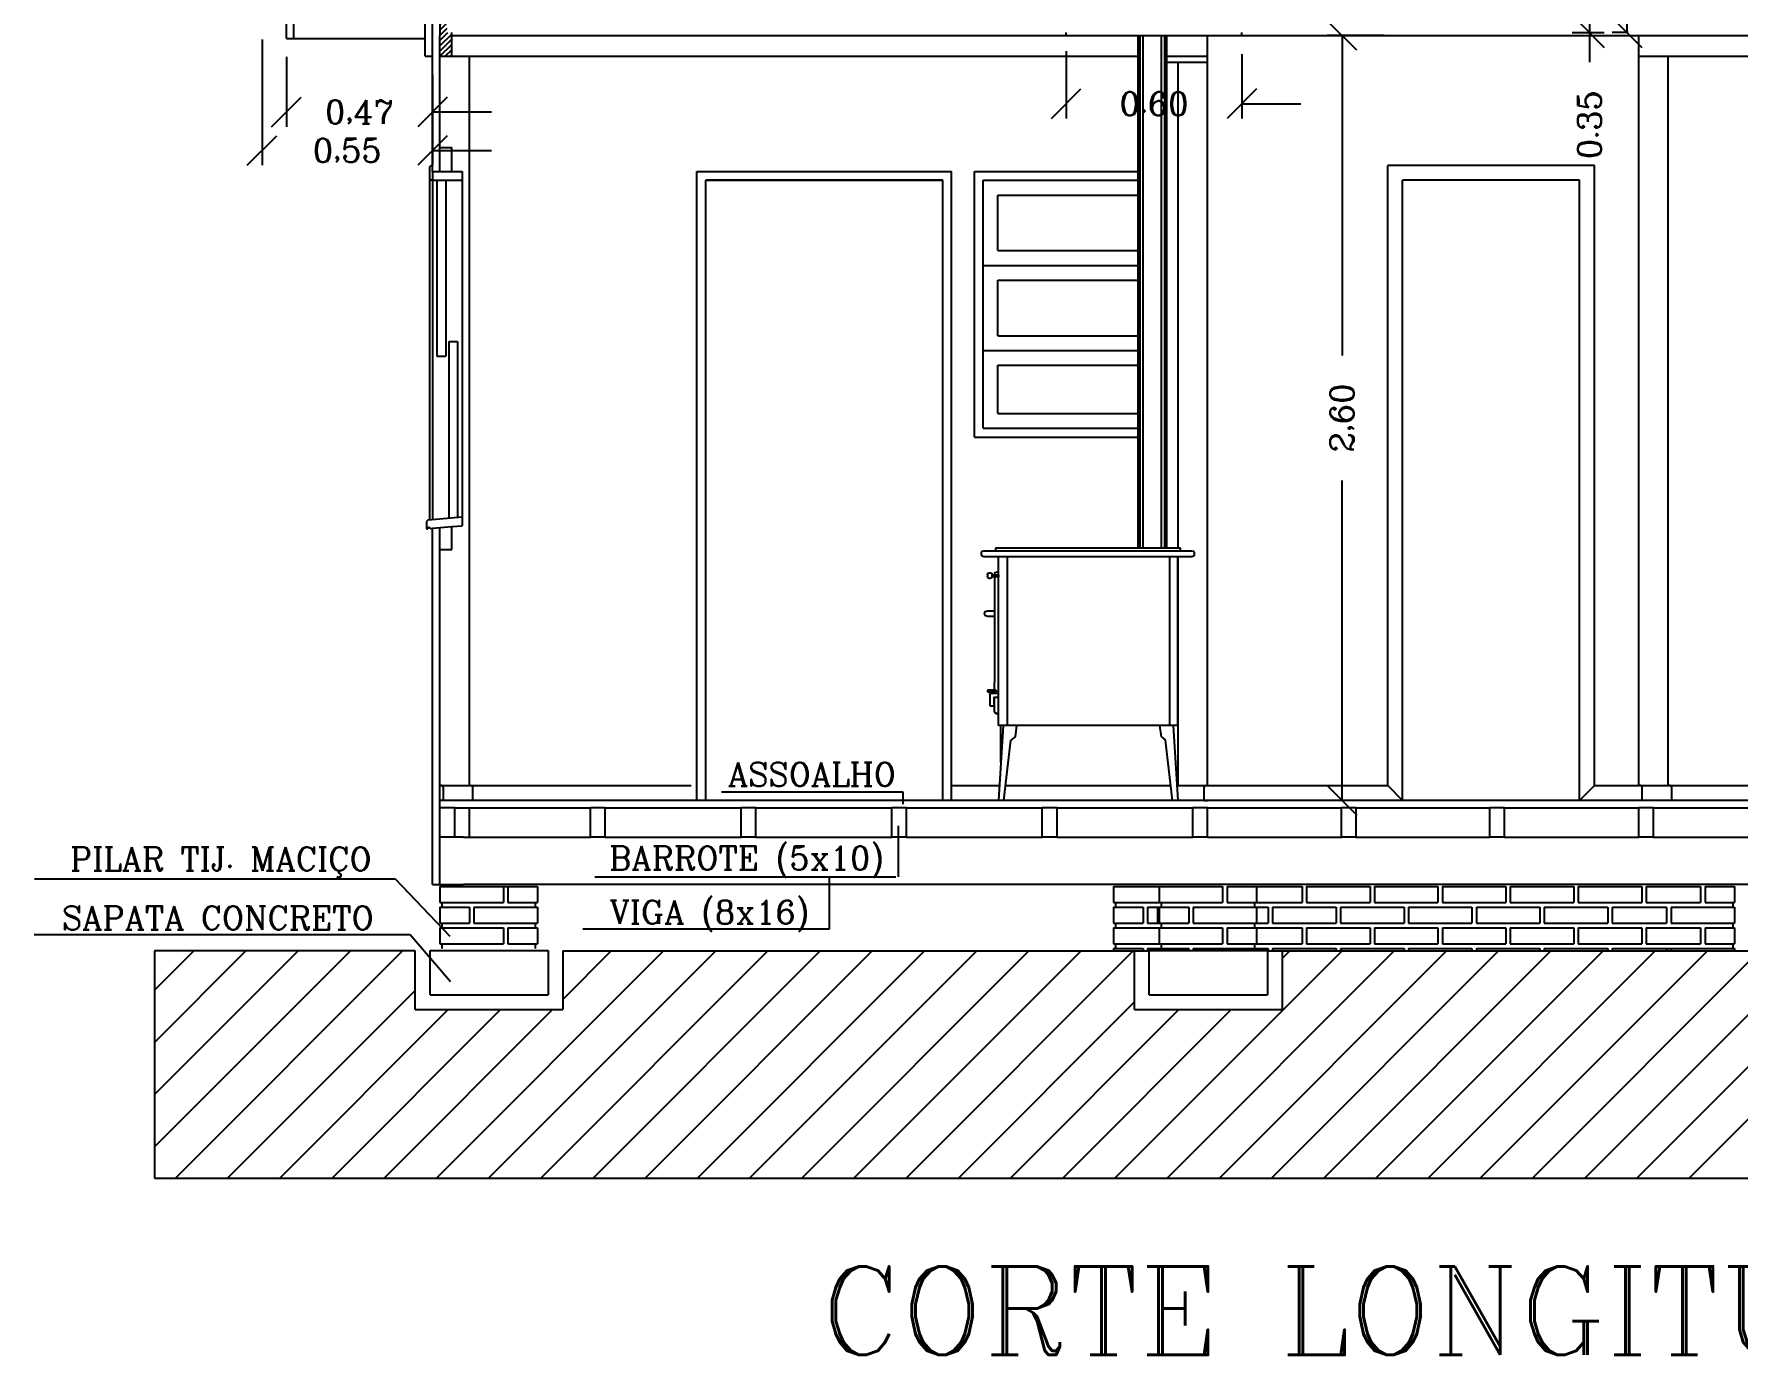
# Model space of a CAD drawing. Extents: x -7 to 295, y -11 to 39.
# Drawn here: x 143.72 to 149.5, y 18.09 to 22.57 of the extents above; entities that cross this region are included whole.
import ezdxf
from ezdxf.enums import TextEntityAlignment as Align

# ---------------------------------------------------------------- set-up
doc = ezdxf.new("R2010")
doc.units = 0
doc.header["$LTSCALE"] = 20
doc.linetypes.add('DASHED2', pattern=[0.375, 0.25, -0.125])
doc.layers.get('0').update_dxf_attribs({"linetype": 'CONTINUOUS'})
doc.layers.get('DEFPOINTS').update_dxf_attribs({"linetype": 'CONTINUOUS'})
for name, color, linetype in [('CONCRETO', 5, 'CONTINUOUS'), ('CORTES', 6, 'CONTINUOUS'), ('COTAS', 244, 'CONTINUOUS'), ('MADEIRAME', 244, 'CONTINUOUS'), ('PAREDE', 250, 'CONTINUOUS'), ('PEDRA', 250, 'CONTINUOUS'), ('PEN7', 7, 'CONTINUOUS'), ('SELO', 5, 'CONTINUOUS'), ('TEXTO', 244, 'CONTINUOUS'), ('VISTAL', 30, 'CONTINUOUS'), ('VISTAP', 244, 'CONTINUOUS')]:
    doc.layers.add(name, color=color, linetype=linetype)
doc.styles.add('ROMANC', font='romanc.shx', dxfattribs={"height": 0.08})
doc.dimstyles.new('ROMANC', dxfattribs={"dimtxt": 0.1, "dimasz": 0.18, "dimexe": 0.05, "dimexo": 0.0625, "dimgap": 0.09, "dimtad": 0, "dimzin": 0, "dimtxsty": 'ROMANC', "dimblk1": 'NONE', "dimblk2": 'NONE', "dimsah": 1, "dimcen": 0.09, "dimclrd": 244, "dimclre": 244, "dimclrt": 244, "dimazin": 3, "dimtfac": 1, "dimtdec": 4, "dimtofl": 0, "dimtmove": 0, "dimatfit": 3, "dimtolj": 1, "dimtzin": 0})

# ---------------------------------------------------------------- blocks, each defined once
blk = doc.blocks.new('*X2')
at = {"color": 0, "linetype": 'CONTINUOUS'}
for p, q in [((3.7731, -12.1192), (3.7941, -12.0981)), ((3.7731, -12.1015), (3.7764, -12.0981)), ((3.7731, -12.1368), (3.7981, -12.1118)), ((3.7731, -12.1545), (3.7981, -12.1295)), ((3.7731, -12.1722), (3.7981, -12.1472)), ((3.7731, -12.1899), (3.7981, -12.1649)), ((3.7731, -12.2075), (3.7825, -12.1981)), ((3.7731, -12.2252), (3.8002, -12.1981)), ((3.7731, -12.2429), (3.8131, -12.2029)), ((3.7731, -12.2606), (3.8131, -12.2206)), ((3.7825, -12.1981), (3.7981, -12.1825)), ((3.7732, -12.2781), (3.8131, -12.2383)), ((3.7909, -12.2781), (3.8131, -12.2559)), ((3.8086, -12.2781), (3.8131, -12.2736))]:
    blk.add_line(p, q, dxfattribs=at)
blk = doc.blocks.new('_OBLIQUE')
at = {"color": 0, "linetype": 'BYBLOCK'}
blk.add_line((-0.5, -0.5), (0.5, 0.5), dxfattribs=at)
blk = doc.blocks.new('*D90')
at = {"color": 244, "linetype": 'BYBLOCK'}
for p, q in [((132.7479, 9.2627), (132.7479, 9.0344)), ((133.3429, 9.2527), (133.3429, 9.0344)), ((132.7479, 9.0844), (132.7479, 9.0844)), ((133.3429, 9.0844), (133.5429, 9.0844))]:
    blk.add_line(p, q, dxfattribs=at)
at = {"layer": 'DEFPOINTS', "color": 0, "linetype": 'BYBLOCK'}
for p in [(132.7479, 9.3252), (133.3429, 9.3152), (133.3429, 9.0844)]:
    blk.add_point(p, dxfattribs=at)
at = {"color": 244, "linetype": 'BYBLOCK', "xscale": 0.1, "yscale": 0.1, "zscale": 0.1}
blk.add_blockref('_OBLIQUE', (132.7479, 9.0844), dxfattribs=at)
at = {"color": 244, "linetype": 'BYBLOCK', "xscale": 0.1, "yscale": 0.1, "zscale": 0.1, "rotation": 180}
blk.add_blockref('_OBLIQUE', (133.3429, 9.0844), dxfattribs=at)
at = {"color": 244, "linetype": 'BYBLOCK', "insert": (133.0454, 9.0844), "char_height": 0.08, "attachment_point": 5, "style": 'ROMANC'}
blk.add_mtext('\\A1;0.60', dxfattribs=at)
blk = doc.blocks.new('*D91')
at = {"color": 244, "linetype": 'BYBLOCK'}
for p, q in [((134.4943, 9.6796), (134.5703, 9.6796)), ((134.5203, 9.6796), (134.5203, 9.3252)), ((134.4615, 9.3252), (134.5703, 9.3252)), ((134.5203, 9.3252), (134.5203, 9.2252))]:
    blk.add_line(p, q, dxfattribs=at)
at = {"layer": 'DEFPOINTS', "color": 0, "linetype": 'BYBLOCK'}
for p in [(134.4318, 9.6796), (134.399, 9.3252), (134.5203, 9.3252)]:
    blk.add_point(p, dxfattribs=at)
at = {"color": 244, "linetype": 'BYBLOCK', "xscale": 0.1, "yscale": 0.1, "zscale": 0.1}
for p, rotation in [((134.5203, 9.6796), 90), ((134.5203, 9.3252), 270)]:
    blk.add_blockref('_OBLIQUE', p, dxfattribs=dict(at, rotation=rotation))
at = {"color": 244, "linetype": 'BYBLOCK', "insert": (134.5203, 9.0133), "char_height": 0.08, "attachment_point": 5, "rotation": 90, "style": 'ROMANC'}
blk.add_mtext('\\A1;0.35', dxfattribs=at)
blk = doc.blocks.new('*D92')
at = {"color": 244, "linetype": 'BYBLOCK'}
for p, q in [((134.6518, 10.7052), (134.5974, 10.7052)), ((134.6474, 10.7052), (134.6474, 10.2271)), ((134.6474, 9.3252), (134.6474, 9.8033)), ((134.6518, 9.3252), (134.5974, 9.3252))]:
    blk.add_line(p, q, dxfattribs=at)
at = {"layer": 'DEFPOINTS', "color": 0, "linetype": 'BYBLOCK'}
for p in [(134.7143, 10.7052), (134.6474, 9.3252), (134.7143, 9.3252)]:
    blk.add_point(p, dxfattribs=at)
at = {"color": 244, "linetype": 'BYBLOCK', "xscale": 0.1, "yscale": 0.1, "zscale": 0.1}
for p, rotation in [((134.6474, 10.7052), 90), ((134.6474, 9.3252), 270)]:
    blk.add_blockref('_OBLIQUE', p, dxfattribs=dict(at, rotation=rotation))
at = {"color": 244, "linetype": 'BYBLOCK', "insert": (134.6474, 10.0152), "char_height": 0.08, "attachment_point": 5, "rotation": 90, "style": 'ROMANC'}
blk.add_mtext('\\A1;1.38', dxfattribs=at)
blk = doc.blocks.new('*D93')
at = {"color": 244, "linetype": 'BYBLOCK'}
for p, q in [((130.0244, 9.3015), (130.0244, 8.8762)), ((130.6019, 9.183), (130.6019, 8.8762)), ((130.0244, 8.9262), (130.0244, 8.9262)), ((130.6019, 8.9262), (130.8019, 8.9262))]:
    blk.add_line(p, q, dxfattribs=at)
at = {"layer": 'DEFPOINTS', "color": 0, "linetype": 'BYBLOCK'}
for p in [(130.0244, 9.364), (130.6019, 9.2455), (130.6019, 8.9262)]:
    blk.add_point(p, dxfattribs=at)
at = {"color": 244, "linetype": 'BYBLOCK', "xscale": 0.1, "yscale": 0.1, "zscale": 0.1}
blk.add_blockref('_OBLIQUE', (130.0244, 8.9262), dxfattribs=at)
at = {"color": 244, "linetype": 'BYBLOCK', "xscale": 0.1, "yscale": 0.1, "zscale": 0.1, "rotation": 180}
blk.add_blockref('_OBLIQUE', (130.6019, 8.9262), dxfattribs=at)
at = {"color": 244, "linetype": 'BYBLOCK', "insert": (130.3131, 8.9262), "char_height": 0.08, "attachment_point": 5, "style": 'ROMANC'}
blk.add_mtext('\\A1;{0,55}', dxfattribs=at)
blk = doc.blocks.new('*D94')
at = {"color": 244, "linetype": 'BYBLOCK'}
for p, q in [((130.1069, 9.2427), (130.1069, 9.0065)), ((130.6019, 9.183), (130.6019, 9.0065)), ((130.1069, 9.0565), (130.1069, 9.0565)), ((130.6019, 9.0565), (130.8019, 9.0565))]:
    blk.add_line(p, q, dxfattribs=at)
at = {"layer": 'DEFPOINTS', "color": 0, "linetype": 'BYBLOCK'}
for p in [(130.1069, 9.3052), (130.6019, 9.2455), (130.6019, 9.0565)]:
    blk.add_point(p, dxfattribs=at)
at = {"color": 244, "linetype": 'BYBLOCK', "xscale": 0.1, "yscale": 0.1, "zscale": 0.1}
blk.add_blockref('_OBLIQUE', (130.1069, 9.0565), dxfattribs=at)
at = {"color": 244, "linetype": 'BYBLOCK', "xscale": 0.1, "yscale": 0.1, "zscale": 0.1, "rotation": 180}
blk.add_blockref('_OBLIQUE', (130.6019, 9.0565), dxfattribs=at)
at = {"color": 244, "linetype": 'BYBLOCK', "insert": (130.3544, 9.0565), "char_height": 0.08, "attachment_point": 5, "style": 'ROMANC'}
blk.add_mtext('\\A1;{0,47}', dxfattribs=at)
blk = doc.blocks.new('*D95')
at = {"color": 244, "linetype": 'BYBLOCK'}
for p, q in [((133.8244, 9.3152), (133.6322, 9.3152)), ((133.6822, 9.3152), (133.6822, 8.2321)), ((133.6822, 6.7252), (133.6822, 7.8083)), ((133.8244, 6.7252), (133.6322, 6.7252))]:
    blk.add_line(p, q, dxfattribs=at)
at = {"layer": 'DEFPOINTS', "color": 0, "linetype": 'BYBLOCK'}
for p in [(133.6822, 9.3152), (133.8869, 9.3152), (133.8869, 6.7252)]:
    blk.add_point(p, dxfattribs=at)
at = {"color": 244, "linetype": 'BYBLOCK', "xscale": 0.1, "yscale": 0.1, "zscale": 0.1}
for p, rotation in [((133.6822, 9.3152), 90), ((133.6822, 6.7252), 270)]:
    blk.add_blockref('_OBLIQUE', p, dxfattribs=dict(at, rotation=rotation))
at = {"color": 244, "linetype": 'BYBLOCK', "insert": (133.6822, 8.0202), "char_height": 0.08, "attachment_point": 5, "rotation": 90, "style": 'ROMANC'}
blk.add_mtext('\\A1;{2,60}', dxfattribs=at)
blk = doc.blocks.new('*X275')
at = {"color": 0, "linetype": 'CONTINUOUS'}
for p, q in [((144.1331, 18.7984), (144.7961, 19.4614)), ((144.1331, 18.9752), (144.6193, 19.4614)), ((144.1331, 19.152), (144.4426, 19.4614)), ((144.1331, 19.3287), (144.2658, 19.4614)), ((144.2038, 18.6923), (144.9729, 19.4614)), ((145.0877, 18.6923), (145.8568, 19.4614)), ((145.2644, 18.6923), (146.0336, 19.4614)), ((145.4412, 18.6923), (146.2103, 19.4614)), ((145.5162, 19.2976), (145.68, 19.4614)), ((145.618, 18.6923), (146.3871, 19.4614)), ((145.7948, 18.6923), (146.5639, 19.4614)), ((145.9715, 18.6923), (146.7407, 19.4614)), ((146.1483, 18.6923), (146.9174, 19.4614)), ((146.3251, 18.6923), (147.0942, 19.4614)), ((146.5019, 18.6923), (147.271, 19.4614)), ((146.6787, 18.6923), (147.4478, 19.4614)), ((147.3858, 18.6923), (148.1549, 19.4614)), ((147.5625, 18.6923), (148.3317, 19.4614)), ((147.7393, 18.6923), (148.5084, 19.4614)), ((147.9161, 18.6923), (148.6852, 19.4614)), ((147.9521, 19.4355), (147.9781, 19.4614)), ((148.0929, 18.6923), (148.862, 19.4614)), ((148.2696, 18.6923), (149.0388, 19.4614)), ((148.4464, 18.6923), (149.2155, 19.4614)), ((148.6232, 18.6923), (149.3923, 19.4614)), ((148.8, 18.6923), (149.5691, 19.4614)), ((148.9768, 18.6923), (149.7459, 19.4614)), ((149.1535, 18.6923), (149.9226, 19.4614)), ((149.3303, 18.6923), (150.0994, 19.4614)), ((144.3806, 18.6923), (145.0162, 19.3279)), ((146.8554, 18.6923), (147.4521, 19.289)), ((144.5573, 18.6923), (145.1277, 19.2627)), ((144.7341, 18.6923), (145.3045, 19.2627)), ((144.9109, 18.6923), (145.4813, 19.2627)), ((147.0322, 18.6923), (147.6026, 19.2627)), ((147.209, 18.6923), (147.7794, 19.2627))]:
    blk.add_line(p, q, dxfattribs=at)

msp = doc.modelspace()

# ---------------------------------------------------------------- linework, layer by layer
at = {"layer": 'CONCRETO', "color": 244}
for p, q in [((145.0162, 19.2627), (145.0162, 19.4614)), ((145.5162, 19.4614), (145.5162, 19.2627)), ((147.4521, 19.2627), (147.4521, 19.4614)), ((147.9521, 19.4614), (147.9521, 19.2627)), ((145.0162, 19.2627), (145.5162, 19.2627)), ((147.4521, 19.2627), (147.9521, 19.2627))]:
    msp.add_line(p, q, dxfattribs=at)
at = {"layer": 'CONCRETO'}
for p, q in [((145.0662, 19.3127), (145.0662, 19.4627)), ((145.0662, 19.4627), (145.4662, 19.4627)), ((145.4662, 19.4627), (145.4662, 19.3127)), ((147.5021, 19.3127), (147.5021, 19.4627)), ((147.5021, 19.4627), (147.9021, 19.4627)), ((147.9021, 19.4627), (147.9021, 19.3127)), ((145.0662, 19.3127), (145.4662, 19.3127)), ((147.5021, 19.3127), (147.9021, 19.3127))]:
    msp.add_line(p, q, dxfattribs=at)
at = {"layer": 'MADEIRAME'}
for p, q in [((144.5795, 22.5514), (145.0495, 22.5514)), ((145.1395, 22.5614), (147.2205, 22.5614)), ((147.8155, 22.5614), (153.3088, 22.5614))]:
    msp.add_line(p, q, dxfattribs=at)
at = {"layer": 'MADEIRAME', "color": 250}
for p, q in [((145.0495, 22.4917), (145.0745, 22.4917)), ((145.0745, 22.1014), (145.1395, 22.1014)), ((145.0995, 20.8214), (145.1395, 20.8214))]:
    msp.add_line(p, q, dxfattribs=at)
at = {"layer": 'MADEIRAME', "color": 244}
for p, q in [((145.0695, 22.1214), (145.0745, 22.1214)), ((145.0695, 22.0714), (145.1745, 22.0714))]:
    msp.add_line(p, q, dxfattribs=at)
at = {"layer": 'MADEIRAME', "color": 30, "linetype": 'CONTINUOUS'}
for p, q in [((146.0537, 20.0003), (146.6672, 20.0003)), ((146.6672, 20.0003), (146.6672, 19.9587)), ((146.6523, 19.7125), (146.6523, 19.8852)), ((143.7266, 19.7059), (144.9478, 19.7059)), ((144.9478, 19.7059), (145.1332, 19.5114)), ((145.6243, 19.7125), (146.6439, 19.7125)), ((146.4193, 19.5359), (146.4193, 19.7086)), ((143.725, 19.5177), (144.9987, 19.5177)), ((144.9987, 19.5177), (145.1348, 19.3584)), ((145.5838, 19.5359), (146.4193, 19.5359))]:
    msp.add_line(p, q, dxfattribs=at)
at = {"layer": 'PAREDE', "linetype": 'DASHED2'}
for p, q in [((145.0995, 22.6714), (145.0995, 22.5614)), ((145.0995, 22.4914), (145.1395, 22.4914))]:
    msp.add_line(p, q, dxfattribs=at)
at = {"layer": 'PAREDE'}
for p, q in [((145.0995, 22.1821), (145.1395, 22.1821)), ((145.0745, 20.8927), (145.1396, 20.8984))]:
    msp.add_line(p, q, dxfattribs=at)
at = {"layer": 'PAREDE', "color": 244}
msp.add_line((145.0595, 20.9215), (145.1745, 20.9316), dxfattribs=at)
at = {"layer": 'PAREDE', "linetype": 'CONTINUOUS'}
msp.add_line((145.0745, 19.6864), (145.1795, 19.6864), dxfattribs=at)
at = {"layer": 'PEDRA'}
for p, q in [((145.0495, 22.4917), (145.0495, 24.0514)), ((145.0745, 22.1014), (145.0745, 24.0514)), ((145.1395, 22.4914), (145.1395, 22.5714)), ((145.0995, 22.1014), (145.0995, 22.5614)), ((145.1395, 22.1014), (145.1395, 22.1821)), ((145.0745, 19.6864), (145.0745, 20.8927)), ((145.0995, 19.6864), (145.0995, 20.8949)), ((145.1395, 20.8214), (145.1395, 20.8984)), ((145.1495, 19.9464), (145.0995, 19.9464)), ((145.1495, 19.8464), (145.1495, 19.9464)), ((145.6095, 19.8464), (145.6095, 19.9464)), ((145.6595, 19.9464), (145.6095, 19.9464)), ((145.6595, 19.8464), (145.6595, 19.9464)), ((146.1195, 19.8464), (146.1195, 19.9464)), ((146.1695, 19.9464), (146.1195, 19.9464)), ((146.1695, 19.8464), (146.1695, 19.9464)), ((146.6295, 19.8464), (146.6295, 19.9464)), ((146.6795, 19.9464), (146.6295, 19.9464)), ((146.6795, 19.8464), (146.6795, 19.9464)), ((147.1395, 19.8464), (147.1395, 19.9464)), ((147.1895, 19.9464), (147.1395, 19.9464)), ((147.1895, 19.8464), (147.1895, 19.9464)), ((147.6495, 19.8464), (147.6495, 19.9464)), ((147.6995, 19.9464), (147.6495, 19.9464)), ((147.6995, 19.8464), (147.6995, 19.9464)), ((148.1525, 19.8464), (148.1525, 19.9464)), ((148.2025, 19.9464), (148.1525, 19.9464)), ((148.2025, 19.8464), (148.2025, 19.9464)), ((148.6555, 19.8464), (148.6555, 19.9464)), ((148.7055, 19.9464), (148.6555, 19.9464)), ((148.7055, 19.8464), (148.7055, 19.9464)), ((149.1595, 19.8464), (149.1595, 19.9464)), ((149.2095, 19.9464), (149.1595, 19.9464)), ((149.2095, 19.8464), (149.2095, 19.9464)), ((145.1795, 19.8464), (145.0995, 19.8464)), ((145.6595, 19.8464), (145.6095, 19.8464)), ((146.1695, 19.8464), (146.1195, 19.8464)), ((146.6795, 19.8464), (146.6295, 19.8464)), ((147.1895, 19.8464), (147.1395, 19.8464)), ((147.6995, 19.8464), (147.6495, 19.8464)), ((148.2025, 19.8464), (148.1525, 19.8464)), ((148.7055, 19.8464), (148.6555, 19.8464)), ((149.2095, 19.8464), (149.1595, 19.8464))]:
    msp.add_line(p, q, dxfattribs=at)
at = {"layer": 'PEN7', "color": 7}
msp.add_lwpolyline([(147.6072, 20.8167), (147.6072, 20.825)], dxfattribs=at)
at = {"layer": 'SELO', "color": 30, "linetype": 'CONTINUOUS'}
msp.add_line((147.2205, 22.5614), (147.8155, 22.5614), dxfattribs=at)
at = {"layer": 'VISTAL', "color": 30}
for p, q in [((147.4705, 22.5614), (147.4705, 20.825)), ((147.4812, 20.825), (147.4812, 22.5614)), ((147.5431, 20.825), (147.5431, 22.5614)), ((147.5538, 22.5614), (147.5538, 20.825)), ((145.1995, 20.0214), (145.1995, 22.4914)), ((147.5995, 20.825), (147.5995, 22.4714)), ((149.2595, 20.0214), (149.2595, 22.4914)), ((145.9701, 19.9714), (145.9701, 22.1014)), ((146.0001, 19.9714), (146.0001, 22.0714)), ((146.8023, 22.0714), (146.0001, 22.0714)), ((146.8023, 19.9714), (146.8023, 22.0714)), ((146.8323, 19.9714), (146.8323, 22.1014)), ((146.9095, 21.2014), (146.9095, 22.1014)), ((146.9395, 21.2314), (146.9395, 22.0714)), ((146.9895, 21.8331), (146.9895, 22.0214)), ((146.9895, 21.5448), (146.9895, 21.7331)), ((146.9895, 21.2814), (146.9895, 21.4448)), ((147.5995, 20.0214), (147.5995, 20.7964)), ((146.9995, 20.0995), (146.9995, 20.225)), ((147.5935, 20.0214), (147.5995, 20.0214)), ((149.2655, 20.0214), (149.2595, 20.0214)), ((149.2715, 19.9714), (149.2715, 20.0154)), ((145.1995, 19.8464), (145.1995, 19.9464))]:
    msp.add_line(p, q, dxfattribs=at)
at = {"layer": 'VISTAL'}
for p, q in [((145.0645, 22.0764), (145.0645, 20.9219)), ((145.0995, 20.0214), (145.9501, 20.0214)), ((146.8323, 20.0214), (146.9947, 20.0214)), ((147.0154, 20.0214), (147.5751, 20.0214)), ((147.5935, 20.0214), (147.6995, 20.0214)), ((149.1595, 20.0214), (153.3495, 20.0214))]:
    msp.add_line(p, q, dxfattribs=at)
at = {"layer": 'VISTAL', "linetype": 'CONTINUOUS'}
for p, q in [((145.9701, 22.1014), (146.8323, 22.1014)), ((146.0001, 22.0714), (146.8023, 22.0714)), ((146.9095, 22.1014), (147.4646, 22.1014)), ((146.9395, 22.0714), (147.4646, 22.0714)), ((146.9895, 22.0214), (147.4646, 22.0214)), ((146.9895, 21.8331), (147.4646, 21.8331)), ((146.9395, 21.7831), (147.4646, 21.7831)), ((146.9895, 21.7331), (147.4646, 21.7331)), ((146.9895, 21.5448), (147.4646, 21.5448)), ((146.9395, 21.4948), (147.4646, 21.4948)), ((146.9895, 21.4448), (147.4646, 21.4448)), ((146.9895, 21.2814), (147.4646, 21.2814)), ((146.9095, 21.2014), (147.4646, 21.2014)), ((146.9395, 21.2314), (147.4646, 21.2314))]:
    msp.add_line(p, q, dxfattribs=at)
at = {"layer": 'VISTAL', "color": 30}
for points in [[(147.4646, 20.825), (147.4646, 22.5614)], [(147.5598, 22.5614), (147.5598, 20.825)]]:
    msp.add_lwpolyline(points, dxfattribs=at)
msp.add_arc((149.2655, 20.0154), 0.006, 0, 90, dxfattribs=at)
at = {"layer": 'VISTAP', "color": 244}
for p, q in [((144.5795, 22.5514), (144.5795, 24.0514)), ((144.6045, 22.5514), (144.6045, 23.2746)), ((147.2205, 22.5614), (147.2205, 22.5714)), ((147.8155, 22.5614), (147.8155, 22.5714)), ((147.6995, 20.0214), (147.6995, 22.5614)), ((149.1595, 20.0214), (149.1595, 22.5614)), ((149.0095, 22.1214), (148.3095, 22.1214)), ((148.3095, 20.0214), (148.3095, 22.1214)), ((149.0095, 20.0214), (149.0095, 22.1214)), ((148.3595, 19.9714), (148.3595, 22.0714)), ((148.9595, 22.0714), (148.3595, 22.0714)), ((148.9595, 19.9714), (148.9595, 22.0714)), ((146.9548, 20.7405), (146.9536, 20.7357)), ((146.9536, 20.7357), (146.9548, 20.7405)), ((146.9548, 20.7405), (146.9595, 20.7417)), ((146.9595, 20.7417), (146.9631, 20.7417)), ((146.9595, 20.7417), (146.9631, 20.7417)), ((146.9631, 20.7417), (146.9679, 20.7405)), ((146.9679, 20.7405), (146.9703, 20.7357)), ((146.9548, 20.3449), (146.9536, 20.3449)), ((146.9536, 20.3449), (146.9548, 20.3449)), ((146.9548, 20.3449), (146.9536, 20.3449)), ((146.9536, 20.3449), (146.9536, 20.339)), ((146.9536, 20.339), (146.9822, 20.339)), ((146.9822, 20.3449), (146.9548, 20.3449)), ((146.9631, 20.3334), (146.9619, 20.3298)), ((146.9619, 20.3298), (146.9631, 20.3334)), ((146.9619, 20.3298), (146.9619, 20.2917)), ((146.9631, 20.3334), (146.9667, 20.3345)), ((146.9726, 20.3449), (146.9643, 20.3449)), ((146.9714, 20.339), (146.9667, 20.339)), ((146.9667, 20.339), (146.9667, 20.3345)), ((146.9667, 20.3345), (146.9703, 20.3345)), ((146.9714, 20.3345), (146.9714, 20.339)), ((146.9834, 20.3449), (146.9726, 20.3449)), ((146.9822, 20.3449), (146.9834, 20.3449)), ((146.9834, 20.3449), (146.9822, 20.3449)), ((146.9822, 20.339), (146.9834, 20.339)), ((146.9834, 20.339), (146.9822, 20.339)), ((146.9834, 20.3401), (146.9834, 20.3449)), ((146.9834, 20.339), (146.9834, 20.3401)), ((146.9834, 20.3401), (146.9834, 20.339)), ((146.9619, 20.2917), (146.975, 20.2917)), ((145.0162, 19.4614), (144.1331, 19.4614)), ((144.1331, 19.4614), (144.1331, 18.6923)), ((145.5162, 19.4614), (147.5021, 19.4614)), ((147.9021, 19.4614), (149.2495, 19.4614)), ((149.2495, 19.4614), (151.0044, 19.4614)), ((144.1331, 18.6923), (154.3159, 18.6923))]:
    msp.add_line(p, q, dxfattribs=at)
at = {"layer": 'VISTAP', "color": 30, "linetype": 'CONTINUOUS'}
for p, q in [((145.1395, 22.4914), (147.4646, 22.4914)), ((147.5598, 22.4914), (147.6995, 22.4914)), ((147.5598, 22.4714), (147.6995, 22.4714)), ((149.1595, 22.4914), (153.3088, 22.4914))]:
    msp.add_line(p, q, dxfattribs=at)
at = {"layer": 'VISTAP'}
for p, q in [((145.0695, 22.1214), (145.0645, 22.1164)), ((145.0645, 22.1164), (145.0645, 22.0764)), ((145.0645, 22.0764), (145.0695, 22.0714)), ((145.0745, 22.1014), (145.0745, 20.9228)), ((145.0895, 22.0714), (145.0895, 21.4758)), ((145.1195, 22.0714), (145.1195, 21.4758)), ((145.1395, 22.1014), (145.1745, 22.1014)), ((145.1745, 22.1014), (145.1745, 20.9014)), ((145.1295, 21.5258), (145.1295, 20.9276)), ((145.1295, 21.5258), (145.1595, 21.5258)), ((145.1595, 21.5258), (145.1595, 20.9303)), ((145.0895, 21.4758), (145.1195, 21.4758)), ((145.0595, 20.9215), (145.0545, 20.9161)), ((145.0545, 20.9161), (145.0545, 20.8909)), ((145.0545, 20.8909), (145.0583, 20.8913)), ((145.0663, 20.892), (145.0745, 20.8927)), ((145.1396, 20.8984), (145.1745, 20.9014)), ((145.1055, 20.0214), (145.0995, 20.0214)), ((145.1115, 19.9714), (145.0995, 19.9714)), ((145.1115, 19.9714), (145.1115, 20.0154)), ((147.6875, 19.9714), (147.6875, 20.0154)), ((147.6875, 19.9714), (147.6995, 19.9714)), ((147.6935, 20.0214), (147.6995, 20.0214)), ((149.1655, 20.0214), (149.1595, 20.0214)), ((149.1715, 19.9714), (149.1595, 19.9714)), ((149.1715, 19.9714), (149.1715, 20.0154)), ((145.0995, 19.6803), (145.4295, 19.6803)), ((145.0995, 19.6803), (145.0995, 19.6253)), ((145.3145, 19.6803), (145.3145, 19.6253)), ((145.3295, 19.6803), (145.3295, 19.6253)), ((145.4295, 19.6803), (145.4295, 19.6253)), ((147.3811, 19.6803), (147.5747, 19.6803)), ((147.3811, 19.6803), (147.3811, 19.6253)), ((147.5355, 19.6803), (147.5355, 19.6253)), ((147.5355, 19.6803), (147.7505, 19.6803)), ((147.5961, 19.6803), (147.7505, 19.6803)), ((147.7505, 19.6803), (147.7505, 19.6253)), ((147.7655, 19.6803), (147.7655, 19.6253)), ((147.7655, 19.6803), (147.8655, 19.6803)), ((147.7655, 19.6803), (147.7897, 19.6803)), ((147.8047, 19.6803), (148.0197, 19.6803)), ((147.8655, 19.6803), (147.8655, 19.6253)), ((148.0197, 19.6803), (148.0197, 19.6253)), ((148.0347, 19.6803), (148.0347, 19.6253)), ((148.0347, 19.6803), (148.2497, 19.6803)), ((148.2497, 19.6803), (148.2497, 19.6253)), ((148.2647, 19.6803), (148.2647, 19.6253)), ((148.2647, 19.6803), (148.4797, 19.6803)), ((148.4797, 19.6803), (148.4797, 19.6253)), ((148.4947, 19.6803), (148.4947, 19.6253)), ((148.4947, 19.6803), (148.7097, 19.6803)), ((148.7097, 19.6803), (148.7097, 19.6253)), ((148.7247, 19.6803), (148.7247, 19.6253)), ((148.7247, 19.6803), (148.9397, 19.6803)), ((148.9397, 19.6803), (148.9397, 19.6253)), ((148.9547, 19.6803), (148.9547, 19.6253)), ((148.9547, 19.6803), (149.1697, 19.6803)), ((149.1697, 19.6803), (149.1697, 19.6253)), ((149.1847, 19.6803), (149.1847, 19.6253)), ((149.1847, 19.6803), (149.3692, 19.6803)), ((149.3692, 19.6803), (149.3692, 19.6253)), ((149.3842, 19.6803), (149.4842, 19.6803)), ((149.3842, 19.6803), (149.3842, 19.6253)), ((149.4842, 19.6803), (149.4842, 19.6253)), ((145.0995, 19.6253), (145.3145, 19.6253)), ((145.1065, 19.6253), (145.1065, 19.6103)), ((145.3295, 19.6253), (145.4295, 19.6253)), ((145.4225, 19.6253), (145.4225, 19.6103)), ((147.3811, 19.6253), (147.5747, 19.6253)), ((147.3881, 19.6253), (147.3881, 19.6103)), ((147.5355, 19.6253), (147.7505, 19.6253)), ((147.5425, 19.6253), (147.5425, 19.6103)), ((147.5961, 19.6253), (147.7505, 19.6253)), ((147.7655, 19.6253), (147.8655, 19.6253)), ((147.7655, 19.6253), (147.7897, 19.6253)), ((147.8047, 19.6253), (148.0197, 19.6253)), ((147.8585, 19.6253), (147.8585, 19.6103)), ((148.0347, 19.6253), (148.2497, 19.6253)), ((148.2647, 19.6253), (148.4797, 19.6253)), ((148.4947, 19.6253), (148.7097, 19.6253)), ((148.7247, 19.6253), (148.9397, 19.6253)), ((148.9547, 19.6253), (149.1697, 19.6253)), ((149.1847, 19.6253), (149.3692, 19.6253)), ((149.3842, 19.6253), (149.4842, 19.6253)), ((149.4779, 19.6253), (149.4779, 19.6103)), ((145.0995, 19.6103), (145.0995, 19.5553)), ((145.0995, 19.6103), (145.1995, 19.6103)), ((145.1995, 19.6103), (145.1995, 19.5553)), ((145.2145, 19.6103), (145.4295, 19.6103)), ((145.2145, 19.6103), (145.2145, 19.5553)), ((145.4295, 19.6103), (145.4295, 19.5553)), ((147.3811, 19.6103), (147.4811, 19.6103)), ((147.3811, 19.6103), (147.3811, 19.5553)), ((147.4811, 19.6103), (147.4811, 19.5553)), ((147.4961, 19.6103), (147.4961, 19.5553)), ((147.4961, 19.6103), (147.5961, 19.6103)), ((147.5295, 19.6103), (147.5295, 19.5553)), ((147.5355, 19.6103), (147.6355, 19.6103)), ((147.5355, 19.6103), (147.5355, 19.5553)), ((147.5747, 19.6103), (147.6355, 19.6103)), ((147.6355, 19.6103), (147.6355, 19.5553)), ((147.6505, 19.6103), (147.6505, 19.5553)), ((147.6505, 19.6103), (147.8655, 19.6103)), ((147.6505, 19.6103), (147.6747, 19.6103)), ((147.6897, 19.6103), (147.7897, 19.6103)), ((147.7897, 19.6103), (147.9047, 19.6103)), ((147.8655, 19.6103), (147.8655, 19.5553)), ((147.9047, 19.6103), (147.9047, 19.5553)), ((147.9197, 19.6103), (147.9197, 19.5553)), ((147.9197, 19.6103), (148.0197, 19.6103)), ((148.0197, 19.6103), (148.1347, 19.6103)), ((148.1347, 19.6103), (148.1347, 19.5553)), ((148.1497, 19.6103), (148.1497, 19.5553)), ((148.1497, 19.6103), (148.3647, 19.6103)), ((148.3647, 19.6103), (148.3647, 19.5553)), ((148.3797, 19.6103), (148.3797, 19.5553)), ((148.3797, 19.6103), (148.5947, 19.6103)), ((148.5947, 19.6103), (148.5947, 19.5553)), ((148.6097, 19.6103), (148.6097, 19.5553)), ((148.6097, 19.6103), (148.8247, 19.6103)), ((148.8247, 19.6103), (148.8247, 19.5553)), ((148.8397, 19.6103), (148.8397, 19.5553)), ((148.8397, 19.6103), (149.0547, 19.6103)), ((149.0547, 19.6103), (149.0547, 19.5553)), ((149.0697, 19.6103), (149.0697, 19.5553)), ((149.0697, 19.6103), (149.2542, 19.6103)), ((149.2542, 19.6103), (149.2542, 19.5553)), ((149.2692, 19.6103), (149.4842, 19.6103)), ((149.2692, 19.6103), (149.2692, 19.5553)), ((149.4842, 19.6103), (149.4842, 19.5553)), ((145.0995, 19.5553), (145.1995, 19.5553)), ((145.0995, 19.5403), (145.0995, 19.4853)), ((145.0995, 19.5403), (145.3145, 19.5403)), ((145.1065, 19.5553), (145.1065, 19.5403)), ((145.2145, 19.5553), (145.4295, 19.5553)), ((145.3145, 19.5403), (145.3145, 19.4853)), ((145.3295, 19.5403), (145.4295, 19.5403)), ((145.3295, 19.5403), (145.3295, 19.4853)), ((145.4225, 19.5553), (145.4225, 19.5403)), ((145.4295, 19.5403), (145.4295, 19.4853)), ((147.3811, 19.5553), (147.4811, 19.5553)), ((147.3811, 19.5403), (147.5747, 19.5403)), ((147.3811, 19.5403), (147.3811, 19.4853)), ((147.3881, 19.5553), (147.3881, 19.5403)), ((147.4961, 19.5553), (147.5961, 19.5553)), ((147.5355, 19.5553), (147.6355, 19.5553)), ((147.5355, 19.5403), (147.7505, 19.5403)), ((147.5355, 19.5403), (147.5355, 19.4853)), ((147.5425, 19.5553), (147.5425, 19.5403)), ((147.5747, 19.5553), (147.6355, 19.5553)), ((147.5961, 19.5403), (147.7505, 19.5403)), ((147.6505, 19.5553), (147.8655, 19.5553)), ((147.6505, 19.5553), (147.6747, 19.5553)), ((147.6897, 19.5553), (147.7897, 19.5553)), ((147.7505, 19.5403), (147.7505, 19.4853)), ((147.7655, 19.5403), (147.7655, 19.4853)), ((147.7655, 19.5403), (147.8655, 19.5403)), ((147.7655, 19.5403), (147.7897, 19.5403)), ((147.7897, 19.5553), (147.9047, 19.5553)), ((147.8047, 19.5403), (147.9047, 19.5403)), ((147.8585, 19.5553), (147.8585, 19.5403)), ((147.8655, 19.5403), (147.8655, 19.4853)), ((147.9047, 19.5403), (148.0197, 19.5403)), ((147.9197, 19.5553), (148.0197, 19.5553)), ((148.0197, 19.5553), (148.1347, 19.5553)), ((148.0197, 19.5403), (148.0197, 19.4853)), ((148.0347, 19.5403), (148.0347, 19.4853)), ((148.0347, 19.5403), (148.2497, 19.5403)), ((148.1497, 19.5553), (148.3647, 19.5553)), ((148.2497, 19.5403), (148.2497, 19.4853)), ((148.2647, 19.5403), (148.2647, 19.4853)), ((148.2647, 19.5403), (148.3647, 19.5403)), ((148.3647, 19.5403), (148.4797, 19.5403)), ((148.3797, 19.5553), (148.5947, 19.5553)), ((148.4797, 19.5403), (148.4797, 19.4853)), ((148.4947, 19.5403), (148.4947, 19.4853)), ((148.4947, 19.5403), (148.5947, 19.5403)), ((148.5947, 19.5403), (148.7097, 19.5403)), ((148.6097, 19.5553), (148.8247, 19.5553)), ((148.7097, 19.5403), (148.7097, 19.4853)), ((148.7247, 19.5403), (148.7247, 19.4853)), ((148.7247, 19.5403), (148.8247, 19.5403)), ((148.8247, 19.5403), (148.9397, 19.5403)), ((148.8397, 19.5553), (149.0547, 19.5553)), ((148.9397, 19.5403), (148.9397, 19.4853)), ((148.9547, 19.5403), (148.9547, 19.4853)), ((148.9547, 19.5403), (149.0547, 19.5403)), ((149.0547, 19.5403), (149.1697, 19.5403)), ((149.0697, 19.5553), (149.2542, 19.5553)), ((149.1697, 19.5403), (149.1697, 19.4853)), ((149.1847, 19.5403), (149.1847, 19.4853)), ((149.1847, 19.5403), (149.2847, 19.5403)), ((149.2542, 19.5403), (149.3692, 19.5403)), ((149.2692, 19.5553), (149.4842, 19.5553)), ((149.3692, 19.5403), (149.3692, 19.4853)), ((149.3842, 19.5403), (149.4842, 19.5403)), ((149.3842, 19.5403), (149.3842, 19.4853)), ((149.4779, 19.5553), (149.4779, 19.5403)), ((149.4842, 19.5403), (149.4842, 19.4853)), ((145.0995, 19.4853), (145.3145, 19.4853)), ((145.1065, 19.4853), (145.1065, 19.4703)), ((145.3295, 19.4853), (145.4295, 19.4853)), ((145.4225, 19.4853), (145.4225, 19.4703)), ((147.3811, 19.4853), (147.5747, 19.4853)), ((147.3811, 19.4703), (147.4811, 19.4703)), ((147.3811, 19.4703), (147.3811, 19.4614)), ((147.3881, 19.4853), (147.3881, 19.4703)), ((147.4811, 19.4703), (147.4811, 19.4614)), ((147.4961, 19.4703), (147.4961, 19.4614)), ((147.4961, 19.4703), (147.6355, 19.4703)), ((147.5355, 19.4853), (147.7505, 19.4853)), ((147.5425, 19.4853), (147.5425, 19.4703)), ((147.5961, 19.4853), (147.7505, 19.4853)), ((147.6355, 19.4703), (147.6355, 19.4627)), ((147.6505, 19.4703), (147.9047, 19.4703)), ((147.6505, 19.4703), (147.6505, 19.4627)), ((147.7655, 19.4853), (147.8655, 19.4853)), ((147.7655, 19.4853), (147.7897, 19.4853)), ((147.8047, 19.4853), (147.9047, 19.4853)), ((147.8585, 19.4853), (147.8585, 19.4703)), ((147.9047, 19.4853), (148.0197, 19.4853)), ((147.9047, 19.4703), (147.9047, 19.4614)), ((147.9197, 19.4703), (147.9197, 19.4614)), ((147.9197, 19.4703), (148.0197, 19.4703)), ((148.0197, 19.4703), (148.1347, 19.4703)), ((148.0347, 19.4853), (148.2497, 19.4853)), ((148.1347, 19.4703), (148.1347, 19.4614)), ((148.1497, 19.4703), (148.1497, 19.4614)), ((148.1497, 19.4703), (148.3647, 19.4703)), ((148.2647, 19.4853), (148.3647, 19.4853)), ((148.3647, 19.4853), (148.4797, 19.4853)), ((148.3647, 19.4703), (148.3647, 19.4614)), ((148.3797, 19.4703), (148.3797, 19.4614)), ((148.3797, 19.4703), (148.5947, 19.4703)), ((148.4947, 19.4853), (148.5947, 19.4853)), ((148.5947, 19.4853), (148.7097, 19.4853)), ((148.5947, 19.4703), (148.5947, 19.4614)), ((148.6097, 19.4703), (148.8247, 19.4703)), ((148.6097, 19.4703), (148.6097, 19.4614)), ((148.7247, 19.4853), (148.8247, 19.4853)), ((148.8247, 19.4853), (148.9397, 19.4853)), ((148.8247, 19.4703), (148.8247, 19.4614)), ((148.8397, 19.4703), (148.8397, 19.4614)), ((148.8397, 19.4703), (149.0547, 19.4703)), ((148.9547, 19.4853), (149.0547, 19.4853)), ((149.0547, 19.4853), (149.1697, 19.4853)), ((149.0547, 19.4703), (149.0547, 19.4614)), ((149.0697, 19.4703), (149.0697, 19.4614)), ((149.0697, 19.4703), (149.2847, 19.4703)), ((149.1847, 19.4853), (149.2847, 19.4853)), ((149.2542, 19.4853), (149.3692, 19.4853)), ((149.2542, 19.4703), (149.2542, 19.4614)), ((149.2692, 19.4703), (149.4842, 19.4703)), ((149.2692, 19.4703), (149.2692, 19.4614)), ((149.3842, 19.4853), (149.4842, 19.4853)), ((149.4779, 19.4853), (149.4779, 19.4703)), ((149.4842, 19.4703), (149.4842, 19.4614))]:
    msp.add_line(p, q, dxfattribs=at)
at = {"layer": 'VISTAP', "color": 244, "linetype": 'CONTINUOUS'}
for p, q in [((153.3495, 19.9714), (145.1115, 19.9714)), ((145.1495, 19.9464), (145.6095, 19.9464)), ((145.6595, 19.9464), (146.1195, 19.9464)), ((146.1695, 19.9464), (146.6295, 19.9464)), ((146.6795, 19.9464), (147.1395, 19.9464)), ((147.1895, 19.9464), (147.6495, 19.9464)), ((147.6995, 19.9464), (148.1525, 19.9464)), ((148.2025, 19.9464), (148.6555, 19.9464)), ((148.7055, 19.9464), (149.1595, 19.9464)), ((145.1795, 19.8464), (145.6095, 19.8464)), ((145.6595, 19.8464), (146.1195, 19.8464)), ((146.1695, 19.8464), (146.6295, 19.8464)), ((146.6795, 19.8464), (147.1395, 19.8464)), ((147.1895, 19.8464), (147.6495, 19.8464)), ((147.6995, 19.8464), (148.1525, 19.8464)), ((148.2025, 19.8464), (148.6555, 19.8464)), ((148.7055, 19.8464), (149.1595, 19.8464)), ((153.3745, 19.6864), (145.1795, 19.6864))]:
    msp.add_line(p, q, dxfattribs=at)
at = {"layer": 'VISTAP', "color": 30}
msp.add_line((145.2115, 19.9714), (145.2115, 20.0154), dxfattribs=at)
at = {"layer": 'VISTAP', "linetype": 'CONTINUOUS'}
for p, q in [((147.6995, 20.0214), (148.3095, 20.0214)), ((149.0095, 20.0214), (149.1595, 20.0214)), ((149.2095, 19.9464), (149.677, 19.9464)), ((149.2095, 19.8464), (149.677, 19.8464))]:
    msp.add_line(p, q, dxfattribs=at)
at = {"layer": 'VISTAP', "linetype": 'DASHED2'}
for p, q in [((148.3095, 20.0214), (148.3595, 19.9714)), ((148.9595, 19.9714), (149.0095, 20.0214))]:
    msp.add_line(p, q, dxfattribs=at)
at = {"layer": 'VISTAP', "color": 244}
for points in [[(147.6536, 20.8036), (147.6524, 20.7988), (147.6464, 20.7964), (146.9417, 20.7964), (146.9357, 20.7988), (146.9334, 20.8036), (146.9334, 20.8095), (146.9357, 20.8155), (146.9417, 20.8167), (147.6464, 20.8167), (147.6524, 20.8155), (147.6536, 20.8095), (147.6536, 20.8036)], [(147.6072, 20.825), (146.981, 20.825)], [(146.981, 20.825), (146.981, 20.8167)], [(146.9917, 20.225), (146.9917, 20.7964)], [(147.0203, 20.7964), (147.0203, 20.225)], [(147.5703, 20.7964), (147.5703, 20.225)], [(147.5988, 20.225), (147.5988, 20.7964)], [(146.9536, 20.7357), (146.9536, 20.7298)], [(146.9631, 20.7226), (146.9595, 20.7226), (146.9548, 20.725), (146.9536, 20.7298)], [(146.9703, 20.7298), (146.9679, 20.725), (146.9631, 20.7226)], [(146.9703, 20.7357), (146.9917, 20.7357), (146.9917, 20.7286), (146.9703, 20.7286), (146.9703, 20.7298), (146.9703, 20.7357)], [(146.9774, 20.7357), (146.9798, 20.7429), (146.9869, 20.7453)], [(146.9774, 20.7357), (146.9774, 20.7357)], [(146.9774, 20.7286), (146.9774, 20.656), (146.9774, 20.3703)], [(146.9869, 20.7453), (146.9917, 20.7453)], [(146.9548, 20.5941), (146.9476, 20.5964), (146.9441, 20.6036), (146.9464, 20.6107), (146.9536, 20.6131)], [(146.9536, 20.6131), (146.9774, 20.6131)], [(146.9774, 20.5941), (146.9536, 20.5941)], [(146.9691, 20.3345), (146.9691, 20.3345)], [(146.9691, 20.3345), (146.9917, 20.3345)], [(146.975, 20.3214), (146.9917, 20.3214)], [(146.975, 20.3214), (146.975, 20.2917)], [(146.9774, 20.3449), (146.9774, 20.3691)], [(146.9774, 20.2738), (146.9774, 20.3214)], [(146.9798, 20.2679), (146.9869, 20.2643), (146.9798, 20.2679), (146.9774, 20.2738)], [(146.9917, 20.2643), (146.9869, 20.2643)], [(147.5988, 20.225), (146.9917, 20.225)], [(147.0072, 20.225), (146.9917, 19.9714)], [(147.0524, 20.225), (147.0476, 20.1869), (147.0334, 20.175)], [(147.5429, 20.1869), (147.5381, 20.225)], [(147.5834, 20.225), (147.5988, 19.9714)], [(147.0095, 19.9714), (147.0334, 20.175)], [(147.5429, 20.1869), (147.5572, 20.175)], [(147.581, 19.9714), (147.5572, 20.175)]]:
    msp.add_lwpolyline(points, dxfattribs=at)
msp.add_arc((145.0623, 20.8916), 0.004, 5, 185, dxfattribs=at)
at = {"layer": 'VISTAP'}
for centre, start, end in [((145.1055, 20.0154), 0, 90), ((147.6935, 20.0154), 90, 180), ((149.1655, 20.0154), 0, 90)]:
    msp.add_arc(centre, 0.006, start, end, dxfattribs=at)
at = {"layer": 'VISTAP', "color": 30}
msp.add_arc((145.2055, 20.0154), 0.006, 0, 90, dxfattribs=at)

# ---------------------------------------------------------------- block references
at = {"layer": 'CORTES', "color": 30, "linetype": 'CONTINUOUS'}
msp.add_blockref('*X275', (0, 0), dxfattribs=at)
at = {"layer": 'MADEIRAME', "color": 30, "linetype": 'CONTINUOUS'}
msp.add_blockref('*X275', (0, 0), dxfattribs=at)
at = {"layer": 'VISTAL', "linetype": 'CONTINUOUS'}
msp.add_blockref('*X2', (141.3264, 34.7695), dxfattribs=at)

# ---------------------------------------------------------------- texts
at = {"layer": 'TEXTO', "linetype": 'CONTINUOUS', "style": 'ROMANC'}
for s, height, p in [('ASSOALHO', 0.08, (146.3596, 20.0596)), ('PILAR TIJ. MACIÇO', 0.08, (144.3576, 19.7617)), ('BARROTE (5x10)', 0.08, (146.1389, 19.7703)), ('VIGA (8x16)', 0.08, (146.0135, 19.5872)), ('SAPATA CONCRETO', 0.08, (144.3474, 19.5735)), ('CORTE LONGITUDINAL AA', 0.3, (149.0314, 18.2435))]:
    msp.add_text(s, height=height, dxfattribs=at).set_placement(p, align=Align.MIDDLE)

# ---------------------------------------------------------------- dimensions: what is measured, and where the dimension line sits
at = {"layer": 'COTAS', "color": 244, "linetype": 'CONTINUOUS'}
for base, p1, p2, picture, middle in [((149.12, 22.5714), (149.1869, 23.9514), (149.1869, 22.5714), '*D92', (149.12, 23.2614)), ((148.9929, 22.5714), (148.9045, 22.9258), (148.8716, 22.5714), '*D91', (148.9929, 22.2595))]:
    dim = msp.add_linear_dim(base=base, p1=p1, p2=p2, angle=90, dimstyle='ROMANC', override={"dimasz": 0.1, "dimblk1": 'OBLIQUE', "dimblk2": 'OBLIQUE'}, dxfattribs=at)
    dim.commit()
    dim.dimension.update_dxf_attribs({"geometry": picture, "text_midpoint": middle, "insert": (14.4726, 13.2462)})
for base, p1, text, picture, middle in [((145.0745, 22.1724), (144.4971, 22.6102), '{0,55}', '*D93', (144.7858, 22.1724)), ((145.0745, 22.3027), (144.5795, 22.5514), '{0,47}', '*D94', (144.827, 22.3027))]:
    dim = msp.add_linear_dim(base=base, p1=p1, p2=(145.0745, 22.4917), text=text, dimstyle='ROMANC', override={"dimasz": 0.1, "dimblk1": 'OBLIQUE', "dimblk2": 'OBLIQUE'}, dxfattribs=at)
    dim.commit()
    dim.dimension.update_dxf_attribs({"geometry": picture, "text_midpoint": middle, "insert": (14.4726, 13.2462)})
dim = msp.add_linear_dim(base=(147.8155011325, 22.3306342862), p1=(147.2205011325, 22.5714262386), p2=(147.8155011325, 22.5614262386), dimstyle='ROMANC', override={"dimasz": 0.1, "dimblk1": 'OBLIQUE', "dimblk2": 'OBLIQUE'}, dxfattribs=at)
dim.commit()
dim.dimension.update_dxf_attribs({"geometry": '*D90', "text_midpoint": (147.5180011325, 22.3306342862), "insert": (14.4726451243, 13.2462124641)})
dim = msp.add_linear_dim(base=(148.1549, 22.5614), p1=(148.3595, 19.9714), p2=(148.3595, 22.5614), angle=90, text='{2,60}', dimstyle='ROMANC', override={"dimasz": 0.1, "dimblk1": 'OBLIQUE', "dimblk2": 'OBLIQUE'}, dxfattribs=at)
dim.commit()
dim.dimension.update_dxf_attribs({"geometry": '*D95', "text_midpoint": (148.1549, 21.2664), "insert": (14.4726, 13.2462)})

doc.saveas('drawing.dxf')
